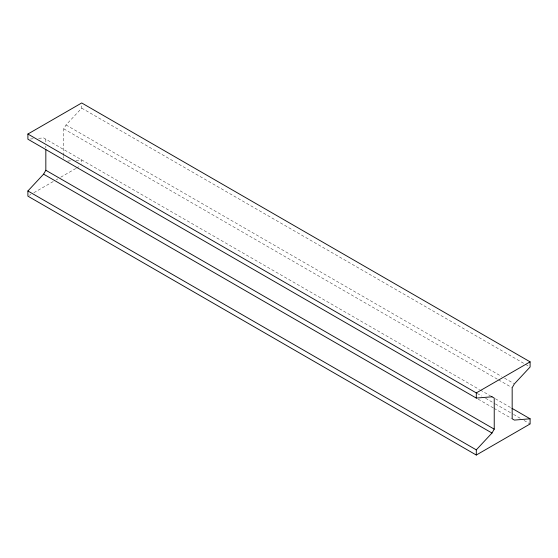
<?xml version="1.0" encoding="UTF-8"?>
<svg xmlns="http://www.w3.org/2000/svg" width="558" height="558" viewBox="0 0 558 558"><rect width="100%" height="100%" fill="white"/><g stroke="black" fill="none" stroke-linecap="round" stroke-linejoin="round"><path stroke-width="0.42" stroke-dasharray="2.79 2.09" d="M63.772 155.605L63.772 128.849L66.011 124.971L81.705 108.14L81.705 104.688M29.393 195.3L30.892 194.435M33.878 192.705L53.31 181.489M56.295 179.767L57.795 178.902M60.78 177.172L75.728 168.544M76.474 168.111L80.213 165.956M30.376 139.005L33.682 138.726M38.635 138.321L43.594 137.91L479.524 389.596M67.664 161.074L71.794 160.732M75.923 160.397L81.705 159.916L81.705 164.233M81.705 108.14L524.813 363.969M525.573 364.402L528.593 366.146M66.011 124.971L501.572 376.434M504.592 378.178L513.653 383.409M63.772 128.849L497.82 379.447M498.58 379.886L511.407 387.294M480.278 390.028L490.475 395.915M495.378 398.747L511.226 407.898M477.257 393.467L481.791 396.082M485.565 398.259L494.618 403.49M495.378 403.922L512.739 413.945M513.493 414.385L520.286 418.305M524.06 420.488L530.1 423.968M478.171 399.172L493.293 407.898M494.025 408.323L511.407 418.361M63.772 156.463L63.772 158.193M45.833 139.207L45.833 142.66M45.833 146.112L45.833 147.835"/><path stroke-width="0.84" d="M511.986 408.337L530.1 418.793L530.1 423.968L476.295 455.035L27.9 196.158L27.9 190.982L43.594 174.152L45.833 170.274L45.833 149.558M476.295 455.035L476.295 449.86L491.989 433.029L494.228 429.151L494.228 398.084L491.207 396.34M491.989 396.787L476.295 398.084L27.9 139.207L27.9 134.032L81.705 102.965L530.1 361.842L530.1 367.018L514.406 383.848L512.167 387.726L512.167 418.793L514.406 420.09L530.1 418.793M27.9 134.032L476.295 392.909L530.1 361.842M45.833 170.274L494.228 429.151M43.594 174.152L491.989 433.029M27.9 190.982L476.295 449.86M476.295 392.909L476.295 398.084"/></g></svg>
